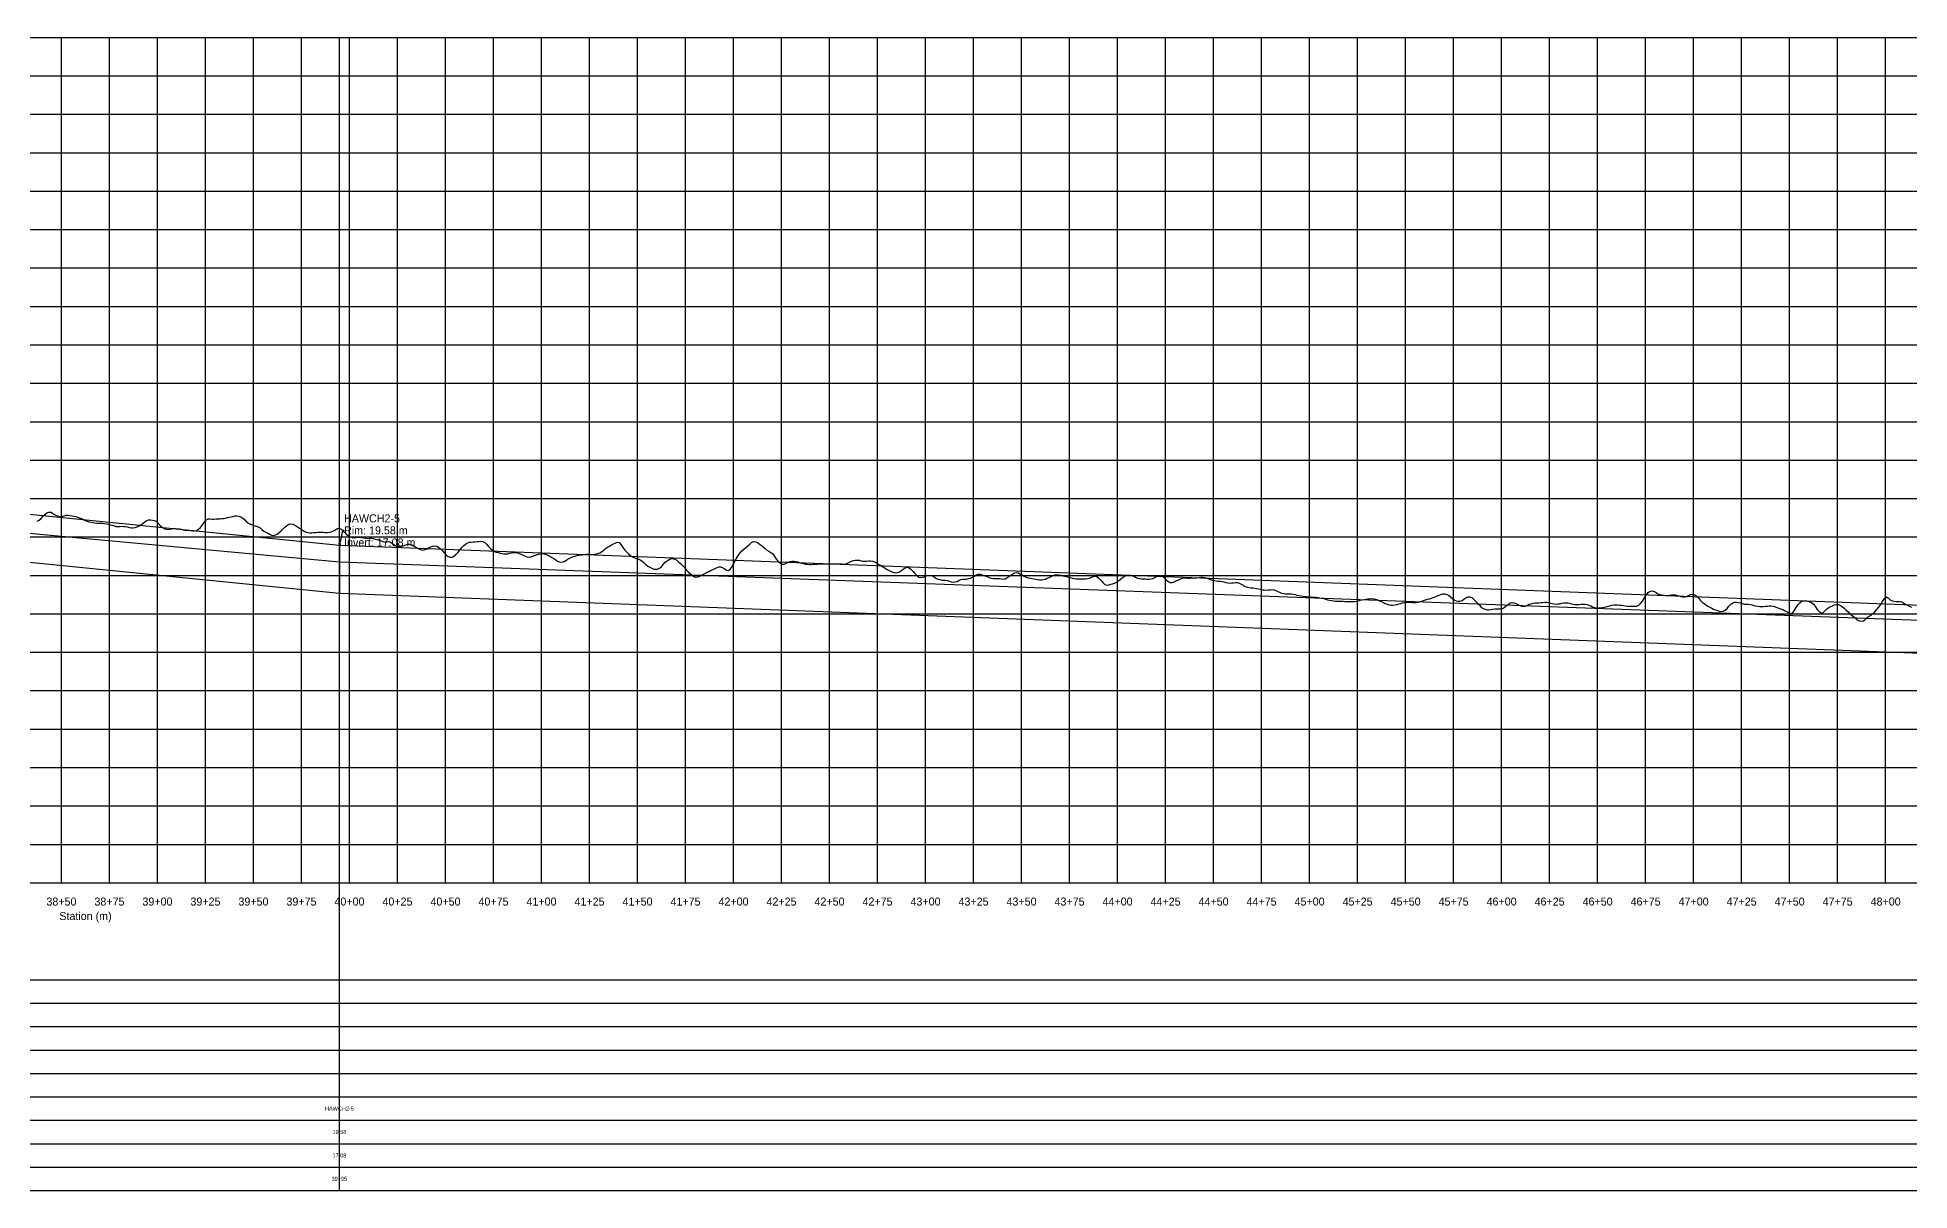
# Model space of a CAD drawing. Extents: x -64 to 7758, y -140 to 462.
# Drawn here: x 3837 to 4812, y -140 to 460 of the extents above; entities that cross this region are included whole.
import ezdxf
from ezdxf.enums import TextEntityAlignment as Align

# ---------------------------------------------------------------- set-up
doc = ezdxf.new("R2010")
doc.units = 0
for name, color, linetype in [('Annotation', 7, 'Continuous'), ('Annotation_Table', 254, 'Continuous'), ('Crown', 7, 'Continuous'), ('Grid', 254, 'Continuous'), ('Grid_Text', 7, 'Continuous'), ('Ground_Elevation', 3, 'Continuous'), ('Hydraulic_Grade', 5, 'Continuous'), ('Invert', 7, 'Continuous'), ('Structure', 7, 'Continuous')]:
    doc.layers.add(name, color=color, linetype=linetype)

msp = doc.modelspace()

# ---------------------------------------------------------------- linework, layer by layer
at = {"layer": 'Annotation', "color": 0}
msp.add_lwpolyline([(3994.74, 195.8), (3994.54, 196.78), (3995.33, 196.6)], close=True, dxfattribs=at)
msp.add_lwpolyline([(3997.18, 203.42), (3996.44, 203.42), (3994.74, 195.8)], dxfattribs=at)
at = {"layer": 'Annotation_Table', "color": 254}
for points in [[(3994.74, -140.21), (3994.74, 460)], [(-25, -30.48), (7724.95, -30.48)], [(-25, -42.67), (7724.95, -42.67)], [(-25, -54.86), (7724.95, -54.86)], [(-25, -67.06), (7724.95, -67.06)], [(-25, -79.25), (7724.95, -79.25)], [(-25, -91.44), (7724.95, -91.44)], [(-25, -103.63), (7724.95, -103.63)], [(-25, -115.82), (7724.95, -115.82)], [(-25, -128.02), (7724.95, -128.02)], [(-25, -140.21), (7724.95, -140.21)]]:
    msp.add_lwpolyline(points, dxfattribs=at)
at = {"layer": 'Crown', "color": 0}
for points in [[(3494.74, 245.73), (3994.74, 195.8)], [(3994.74, 195.8), (3994.74, 195.8)], [(3994.74, 195.8), (6040.41, 118.11)]]:
    msp.add_lwpolyline(points, dxfattribs=at)
at = {"layer": 'Grid', "color": 254}
for points in [[(-25, 460), (7725, 460)], [(3850, 20), (3850, 460)], [(3875, 20), (3875, 460)], [(3900, 20), (3900, 460)], [(3925, 20), (3925, 460)], [(3950, 20), (3950, 460)], [(3975, 20), (3975, 460)], [(4000, 20), (4000, 460)], [(4025, 20), (4025, 460)], [(4050, 20), (4050, 460)], [(4075, 20), (4075, 460)], [(4100, 20), (4100, 460)], [(4125, 20), (4125, 460)], [(4150, 20), (4150, 460)], [(4175, 20), (4175, 460)], [(4200, 20), (4200, 460)], [(4225, 20), (4225, 460)], [(4250, 20), (4250, 460)], [(4275, 20), (4275, 460)], [(4300, 20), (4300, 460)], [(4325, 20), (4325, 460)], [(4350, 20), (4350, 460)], [(4375, 20), (4375, 460)], [(4400, 20), (4400, 460)], [(4425, 20), (4425, 460)], [(4450, 20), (4450, 460)], [(4475, 20), (4475, 460)], [(4500, 20), (4500, 460)], [(4525, 20), (4525, 460)], [(4550, 20), (4550, 460)], [(4575, 20), (4575, 460)], [(4600, 20), (4600, 460)], [(4625, 20), (4625, 460)], [(4650, 20), (4650, 460)], [(4675, 20), (4675, 460)], [(4700, 20), (4700, 460)], [(4725, 20), (4725, 460)], [(4750, 20), (4750, 460)], [(4775, 20), (4775, 460)], [(4800, 20), (4800, 460)], [(-25, 440), (7725, 440)], [(-25, 420), (7725, 420)], [(-25, 400), (7725, 400)], [(-25, 380), (7725, 380)], [(-25, 360), (7725, 360)], [(-25, 340), (7725, 340)], [(-25, 320), (7725, 320)], [(-25, 300), (7725, 300)], [(-25, 280), (7725, 280)], [(-25, 260), (7725, 260)], [(-25, 240), (7725, 240)], [(-25, 220), (7725, 220)], [(-25, 200), (7725, 200)], [(-25, 180), (7725, 180)], [(-25, 160), (7725, 160)], [(-25, 140), (7725, 140)], [(-25, 120), (7725, 120)], [(-25, 100), (7725, 100)], [(-25, 80), (7725, 80)], [(-25, 60), (7725, 60)], [(-25, 40), (7725, 40)], [(-25, 20), (7725, 20)]]:
    msp.add_lwpolyline(points, dxfattribs=at)
at = {"layer": 'Ground_Elevation', "color": 3}
msp.add_lwpolyline([(3837.41, 208.29), (3838.41, 208.81), (3839.41, 209.6), (3840.41, 210.74), (3841.41, 211.76), (3842.41, 212.59), (3843.41, 212.97), (3844.41, 212.86), (3845.41, 212.42), (3846.41, 211.76), (3847.41, 211.12), (3848.41, 210.74), (3849.41, 210.56), (3850.41, 210.61), (3851.41, 210.95), (3852.41, 211.31), (3853.41, 211.31), (3854.41, 211.2), (3855.41, 211.02), (3856.41, 210.8), (3857.41, 210.57), (3858.41, 210.3), (3859.41, 209.98), (3860.41, 209.58), (3861.41, 209.08), (3862.41, 208.58), (3863.41, 208.2), (3864.41, 207.9), (3865.41, 207.69), (3866.41, 207.53), (3867.41, 207.31), (3868.41, 207.14), (3869.41, 207.1), (3870.41, 207.1), (3871.41, 207.1), (3872.41, 207.01), (3873.41, 206.88), (3874.41, 206.66), (3875.41, 206.36), (3876.41, 206.05), (3877.41, 205.74), (3878.41, 205.52), (3879.41, 205.42), (3880.41, 205.45), (3881.41, 205.53), (3882.41, 205.5), (3883.41, 205.39), (3884.41, 205.21), (3885.41, 204.95), (3886.41, 204.75), (3887.41, 204.74), (3888.41, 204.96), (3889.41, 205.33), (3890.41, 205.79), (3891.41, 206.33), (3892.41, 206.98), (3893.41, 207.81), (3894.41, 208.5), (3895.41, 208.86), (3896.41, 208.96), (3897.41, 208.82), (3898.41, 208.54), (3899.41, 207.97), (3900.41, 207.08), (3901.41, 205.97), (3902.41, 205.01), (3903.41, 204.38), (3904.41, 204.04), (3905.41, 203.95), (3906.41, 204.03), (3907.41, 204.24), (3908.41, 204.42), (3909.41, 204.44), (3910.41, 204.31), (3911.41, 204.16), (3912.41, 203.97), (3913.41, 203.72), (3914.41, 203.48), (3915.41, 203.48), (3916.41, 203.5), (3917.41, 203.38), (3918.41, 203.22), (3919.41, 203.22), (3920.41, 203.44), (3921.41, 203.98), (3922.41, 205), (3923.41, 206.28), (3924.41, 207.69), (3925.41, 208.84), (3926.41, 209.47), (3927.41, 209.49), (3928.41, 209.31), (3929.41, 209.3), (3930.41, 209.39), (3931.41, 209.4), (3932.41, 209.43), (3933.41, 209.53), (3934.41, 209.67), (3935.41, 209.85), (3936.41, 210.05), (3937.41, 210.26), (3938.41, 210.49), (3939.41, 210.71), (3940.41, 210.91), (3941.41, 210.99), (3942.41, 210.87), (3943.41, 210.48), (3944.41, 209.82), (3945.41, 208.94), (3946.41, 207.88), (3947.41, 207.14), (3948.41, 206.68), (3949.41, 206.26), (3950.41, 205.92), (3951.41, 205.59), (3952.41, 205.24), (3953.41, 204.7), (3954.41, 203.88), (3955.41, 203.05), (3956.41, 202.43), (3957.41, 201.93), (3958.41, 201.46), (3959.41, 200.96), (3960.41, 200.81), (3961.41, 201.07), (3962.41, 201.5), (3963.41, 202.3), (3964.41, 203.25), (3965.41, 204.23), (3966.41, 205.15), (3967.41, 205.91), (3968.41, 206.59), (3969.41, 206.82), (3970.41, 206.67), (3971.41, 206.25), (3972.41, 205.65), (3973.41, 204.98), (3974.41, 204.3), (3975.41, 203.64), (3976.41, 203.02), (3977.41, 202.53), (3978.41, 202.26), (3979.41, 202.19), (3980.41, 202.23), (3981.41, 202.28), (3982.41, 202.36), (3983.41, 202.47), (3984.41, 202.54), (3985.41, 202.53), (3986.41, 202.45), (3987.41, 202.37), (3988.41, 202.34), (3989.41, 202.41), (3990.41, 202.64), (3991.41, 203.03), (3992.41, 203.59), (3993.41, 204.22), (3994.41, 204.64), (3995.41, 204.16), (3996.41, 203.34), (3997.41, 202.44), (3998.41, 201.49), (3999.41, 200.65), (4000.41, 200.03), (4001.41, 199.64), (4002.41, 199.55), (4003.41, 199.68), (4004.41, 199.81), (4005.41, 199.84), (4006.41, 199.7), (4007.41, 199.56), (4008.41, 199.37), (4009.41, 199.28), (4010.41, 199.35), (4011.41, 199.41), (4012.41, 199.22), (4013.41, 198.91), (4014.41, 198.62), (4015.41, 198.38), (4016.41, 198.01), (4017.41, 197.61), (4018.41, 197.43), (4019.41, 197.52), (4020.41, 197.61), (4021.41, 197.28), (4022.41, 196.62), (4023.41, 195.87), (4024.41, 195.26), (4025.41, 194.99), (4026.41, 194.95), (4027.41, 195.16), (4028.41, 195.55), (4029.41, 195.96), (4030.41, 196.3), (4031.41, 196.29), (4032.41, 195.96), (4033.41, 195.42), (4034.41, 194.79), (4035.41, 194.16), (4036.41, 193.59), (4037.41, 193.21), (4038.41, 193.14), (4039.41, 193.39), (4040.41, 193.9), (4041.41, 194.43), (4042.41, 194.91), (4043.41, 195.25), (4044.41, 195.38), (4045.41, 195.27), (4046.41, 194.7), (4047.41, 193.81), (4048.41, 192.71), (4049.41, 191.49), (4050.41, 190.5), (4051.41, 189.8), (4052.41, 189.46), (4053.41, 189.46), (4054.41, 189.93), (4055.41, 190.85), (4056.41, 191.91), (4057.41, 193.12), (4058.41, 194.28), (4059.41, 195.36), (4060.41, 196.27), (4061.41, 196.87), (4062.41, 197.21), (4063.41, 197.36), (4064.41, 197.41), (4065.41, 197.48), (4066.41, 197.59), (4067.41, 197.72), (4068.41, 197.81), (4069.41, 197.67), (4070.41, 197.17), (4071.41, 196.28), (4072.41, 195.1), (4073.41, 193.97), (4074.41, 193.05), (4075.41, 192.37), (4076.41, 192.06), (4077.41, 191.83), (4078.41, 191.62), (4079.41, 191.4), (4080.41, 191.22), (4081.41, 191.13), (4082.41, 191.23), (4083.41, 191.49), (4084.41, 191.78), (4085.41, 191.95), (4086.41, 191.94), (4087.41, 191.73), (4088.41, 191.39), (4089.41, 190.98), (4090.41, 190.5), (4091.41, 189.98), (4092.41, 189.57), (4093.41, 189.47), (4094.41, 189.6), (4095.41, 189.92), (4096.41, 190.36), (4097.41, 190.75), (4098.41, 191.08), (4099.41, 191.27), (4100.41, 191.31), (4101.41, 191.23), (4102.41, 190.94), (4103.41, 190.52), (4104.41, 189.99), (4105.41, 189.34), (4106.41, 188.73), (4107.41, 188.02), (4108.41, 187.45), (4109.41, 187.06), (4110.41, 186.95), (4111.41, 187.12), (4112.41, 187.52), (4113.41, 188.18), (4114.41, 188.83), (4115.41, 189.38), (4116.41, 189.75), (4117.41, 190.06), (4118.41, 190.32), (4119.41, 190.51), (4120.41, 190.64), (4121.41, 190.72), (4122.41, 190.87), (4123.41, 190.99), (4124.41, 191.06), (4125.41, 191), (4126.41, 190.92), (4127.41, 190.98), (4128.41, 191.18), (4129.41, 191.45), (4130.41, 191.78), (4131.41, 192.36), (4132.41, 193.12), (4133.41, 193.94), (4134.41, 194.68), (4135.41, 195.27), (4136.41, 195.87), (4137.41, 196.44), (4138.41, 196.83), (4139.41, 197.25), (4140.41, 197.05), (4141.41, 195.85), (4142.41, 194.47), (4143.41, 193.2), (4144.41, 192.09), (4145.41, 191.1), (4146.41, 190.28), (4147.41, 189.63), (4148.41, 189.17), (4149.41, 188.86), (4150.41, 188.57), (4151.41, 188.14), (4152.41, 187.43), (4153.41, 186.58), (4154.41, 185.65), (4155.41, 184.87), (4156.41, 184.2), (4157.41, 183.67), (4158.41, 183.31), (4159.41, 183.22), (4160.41, 183.29), (4161.41, 183.76), (4162.41, 184.38), (4163.41, 185.69), (4164.41, 186.82), (4165.41, 187.64), (4166.41, 188.35), (4167.41, 188.73), (4168.41, 188.73), (4169.41, 188.43), (4170.41, 187.87), (4171.41, 187.12), (4172.41, 186.2), (4173.41, 185.17), (4174.41, 184.07), (4175.41, 182.95), (4176.41, 181.89), (4177.41, 180.91), (4178.41, 180.1), (4179.41, 179.49), (4180.41, 179.14), (4181.41, 179.25), (4182.41, 179.65), (4183.41, 180.14), (4184.41, 180.61), (4185.41, 181.08), (4186.41, 181.63), (4187.41, 182.2), (4188.41, 182.65), (4189.41, 183.03), (4190.41, 183.5), (4191.41, 184.07), (4192.41, 184.48), (4193.41, 184.43), (4194.41, 183.97), (4195.41, 183.46), (4196.41, 182.76), (4197.41, 182.53), (4198.41, 183.39), (4199.41, 184.81), (4200.41, 186.66), (4201.41, 188.57), (4202.41, 190.31), (4203.41, 191.7), (4204.41, 192.74), (4205.41, 193.7), (4206.41, 194.58), (4207.41, 195.4), (4208.41, 196.26), (4209.41, 197.19), (4210.41, 197.61), (4211.41, 197.47), (4212.41, 197.04), (4213.41, 196.34), (4214.41, 195.66), (4215.41, 194.82), (4216.41, 193.92), (4217.41, 193.14), (4218.41, 192.54), (4219.41, 191.96), (4220.41, 191.17), (4221.41, 189.85), (4222.41, 188.29), (4223.41, 187.12), (4224.41, 186.28), (4225.41, 185.85), (4226.41, 185.89), (4227.41, 186.37), (4228.41, 186.86), (4229.41, 187.14), (4230.41, 187.32), (4231.41, 187.36), (4232.41, 187.26), (4233.41, 187.02), (4234.41, 186.71), (4235.41, 186.4), (4236.41, 186.12), (4237.41, 185.91), (4238.41, 185.76), (4239.41, 185.7), (4240.41, 185.71), (4241.41, 185.75), (4242.41, 185.82), (4243.41, 185.9), (4244.41, 185.98), (4245.41, 186.03), (4246.41, 186.07), (4247.41, 186.09), (4248.41, 186.09), (4249.41, 186.07), (4250.41, 186.04), (4251.41, 186.01), (4252.41, 185.98), (4253.41, 186), (4254.41, 186.04), (4255.41, 186.08), (4256.41, 185.97), (4257.41, 185.87), (4258.41, 185.99), (4259.41, 186.38), (4260.41, 186.82), (4261.41, 187.34), (4262.41, 187.71), (4263.41, 187.95), (4264.41, 187.92), (4265.41, 187.84), (4266.41, 187.64), (4267.41, 187.42), (4268.41, 187.37), (4269.41, 187.46), (4270.41, 187.57), (4271.41, 187.57), (4272.41, 187.36), (4273.41, 186.98), (4274.41, 186.51), (4275.41, 185.9), (4276.41, 185.24), (4277.41, 184.61), (4278.41, 184.02), (4279.41, 183.42), (4280.41, 182.86), (4281.41, 182.34), (4282.41, 181.86), (4283.41, 181.53), (4284.41, 181.34), (4285.41, 181.42), (4286.41, 181.81), (4287.41, 182.46), (4288.41, 183.2), (4289.41, 183.89), (4290.41, 184.2), (4291.41, 184), (4292.41, 183.28), (4293.41, 182.21), (4294.41, 181.05), (4295.41, 179.97), (4296.41, 179.15), (4297.41, 178.86), (4298.41, 179.05), (4299.41, 179.32), (4300.41, 179.7), (4301.41, 179.91), (4302.41, 179.97), (4303.41, 179.75), (4304.41, 179.23), (4305.41, 178.62), (4306.41, 178.07), (4307.41, 177.77), (4308.41, 177.56), (4309.41, 177.54), (4310.41, 177.49), (4311.41, 177.34), (4312.41, 176.99), (4313.41, 176.7), (4314.41, 176.48), (4315.41, 176.61), (4316.41, 176.89), (4317.41, 177.36), (4318.41, 177.8), (4319.41, 177.99), (4320.41, 178.05), (4321.41, 178.09), (4322.41, 178.29), (4323.41, 178.61), (4324.41, 179.05), (4325.41, 179.6), (4326.41, 180.2), (4327.41, 180.62), (4328.41, 180.61), (4329.41, 180.37), (4330.41, 179.99), (4331.41, 179.62), (4332.41, 179.2), (4333.41, 178.8), (4334.41, 178.53), (4335.41, 178.35), (4336.41, 178.33), (4337.41, 178.34), (4338.41, 178.29), (4339.41, 178.13), (4340.41, 178.06), (4341.41, 178.25), (4342.41, 178.76), (4343.41, 179.35), (4344.41, 180.01), (4345.41, 180.72), (4346.41, 181.28), (4347.41, 181.49), (4348.41, 181.25), (4349.41, 180.69), (4350.41, 180.03), (4351.41, 179.53), (4352.41, 179.1), (4353.41, 178.8), (4354.41, 178.58), (4355.41, 178.38), (4356.41, 178.19), (4357.41, 177.99), (4358.41, 177.79), (4359.41, 177.64), (4360.41, 177.63), (4361.41, 177.8), (4362.41, 178.08), (4363.41, 178.49), (4364.41, 178.93), (4365.41, 179.44), (4366.41, 179.95), (4367.41, 180.29), (4368.41, 180.4), (4369.41, 180.34), (4370.41, 180.11), (4371.41, 179.83), (4372.41, 179.58), (4373.41, 179.35), (4374.41, 179.14), (4375.41, 178.87), (4376.41, 178.59), (4377.41, 178.37), (4378.41, 178.23), (4379.41, 178.19), (4380.41, 178.19), (4381.41, 178.16), (4382.41, 178.15), (4383.41, 178.21), (4384.41, 178.34), (4385.41, 178.63), (4386.41, 179.08), (4387.41, 179.48), (4388.41, 179.67), (4389.41, 179.3), (4390.41, 178.39), (4391.41, 177.34), (4392.41, 176.23), (4393.41, 175.3), (4394.41, 174.91), (4395.41, 175.13), (4396.41, 175.38), (4397.41, 175.64), (4398.41, 176.01), (4399.41, 176.55), (4400.41, 177.21), (4401.41, 177.94), (4402.41, 178.68), (4403.41, 179.36), (4404.41, 179.9), (4405.41, 180.19), (4406.41, 180.19), (4407.41, 179.95), (4408.41, 179.59), (4409.41, 179.11), (4410.41, 178.54), (4411.41, 178.32), (4412.41, 178.2), (4413.41, 178.21), (4414.41, 178.16), (4415.41, 178.1), (4416.41, 178.06), (4417.41, 178.16), (4418.41, 178.41), (4419.41, 178.93), (4420.41, 179.51), (4421.41, 179.91), (4422.41, 179.99), (4423.41, 179.57), (4424.41, 178.61), (4425.41, 177.58), (4426.41, 176.78), (4427.41, 176.33), (4428.41, 176.33), (4429.41, 176.58), (4430.41, 177.09), (4431.41, 177.59), (4432.41, 178.03), (4433.41, 178.46), (4434.41, 178.67), (4435.41, 178.68), (4436.41, 178.61), (4437.41, 178.59), (4438.41, 178.67), (4439.41, 178.72), (4440.41, 178.76), (4441.41, 178.75), (4442.41, 178.88), (4443.41, 179.06), (4444.41, 179.09), (4445.41, 178.9), (4446.41, 178.54), (4447.41, 178.19), (4448.41, 177.83), (4449.41, 177.54), (4450.41, 177.31), (4451.41, 177.15), (4452.41, 177.07), (4453.41, 177.02), (4454.41, 176.88), (4455.41, 176.62), (4456.41, 176.33), (4457.41, 176.09), (4458.41, 176.01), (4459.41, 176.06), (4460.41, 176.19), (4461.41, 176.32), (4462.41, 176.24), (4463.41, 175.95), (4464.41, 175.48), (4465.41, 174.86), (4466.41, 174.28), (4467.41, 173.87), (4468.41, 173.65), (4469.41, 173.57), (4470.41, 173.5), (4471.41, 173.41), (4472.41, 173.25), (4473.41, 173.01), (4474.41, 172.74), (4475.41, 172.53), (4476.41, 172.41), (4477.41, 172.38), (4478.41, 172.44), (4479.41, 172.56), (4480.41, 172.58), (4481.41, 172.43), (4482.41, 172.09), (4483.41, 171.66), (4484.41, 171.21), (4485.41, 170.8), (4486.41, 170.54), (4487.41, 170.39), (4488.41, 170.43), (4489.41, 170.43), (4490.41, 170.43), (4491.41, 170.3), (4492.41, 170.05), (4493.41, 169.77), (4494.41, 169.53), (4495.41, 169.33), (4496.41, 169.18), (4497.41, 169.03), (4498.41, 168.96), (4499.41, 168.9), (4500.41, 168.8), (4501.41, 168.71), (4502.41, 168.64), (4503.41, 168.6), (4504.41, 168.52), (4505.41, 168.38), (4506.41, 168.17), (4507.41, 167.88), (4508.41, 167.61), (4509.41, 167.32), (4510.41, 167.08), (4511.41, 166.86), (4512.41, 166.7), (4513.41, 166.57), (4514.41, 166.53), (4515.41, 166.52), (4516.41, 166.53), (4517.41, 166.51), (4518.41, 166.48), (4519.41, 166.47), (4520.41, 166.45), (4521.41, 166.4), (4522.41, 166.36), (4523.41, 166.41), (4524.41, 166.57), (4525.41, 166.79), (4526.41, 167.03), (4527.41, 167.27), (4528.41, 167.43), (4529.41, 167.6), (4530.41, 167.75), (4531.41, 167.87), (4532.41, 167.95), (4533.41, 167.87), (4534.41, 167.62), (4535.41, 167.27), (4536.41, 166.81), (4537.41, 166.33), (4538.41, 165.84), (4539.41, 165.35), (4540.41, 164.93), (4541.41, 164.63), (4542.41, 164.5), (4543.41, 164.54), (4544.41, 164.65), (4545.41, 164.84), (4546.41, 165.12), (4547.41, 165.41), (4548.41, 165.68), (4549.41, 165.93), (4550.41, 166.09), (4551.41, 166.12), (4552.41, 166.05), (4553.41, 165.92), (4554.41, 165.86), (4555.41, 165.89), (4556.41, 166.04), (4557.41, 166.25), (4558.41, 166.58), (4559.41, 166.91), (4560.41, 167.25), (4561.41, 167.54), (4562.41, 167.86), (4563.41, 168.21), (4564.41, 168.56), (4565.41, 168.88), (4566.41, 169.27), (4567.41, 169.71), (4568.41, 170.11), (4569.41, 170.36), (4570.41, 170.34), (4571.41, 170.08), (4572.41, 169.62), (4573.41, 168.9), (4574.41, 168.04), (4575.41, 167.18), (4576.41, 166.69), (4577.41, 166.52), (4578.41, 166.6), (4579.41, 167), (4580.41, 167.63), (4581.41, 168.28), (4582.41, 168.75), (4583.41, 168.82), (4584.41, 168.4), (4585.41, 167.61), (4586.41, 166.6), (4587.41, 165.58), (4588.41, 164.47), (4589.41, 163.45), (4590.41, 162.78), (4591.41, 162.36), (4592.41, 162.14), (4593.41, 162.02), (4594.41, 162.21), (4595.41, 162.42), (4596.41, 162.56), (4597.41, 162.61), (4598.41, 162.55), (4599.41, 162.6), (4600.41, 162.77), (4601.41, 163.24), (4602.41, 164.09), (4603.41, 164.92), (4604.41, 165.65), (4605.41, 165.94), (4606.41, 165.77), (4607.41, 165.4), (4608.41, 164.84), (4609.41, 164.32), (4610.41, 163.92), (4611.41, 163.77), (4612.41, 164.02), (4613.41, 164.46), (4614.41, 164.93), (4615.41, 165.24), (4616.41, 165.48), (4617.41, 165.64), (4618.41, 165.71), (4619.41, 165.76), (4620.41, 165.84), (4621.41, 165.93), (4622.41, 165.98), (4623.41, 165.97), (4624.41, 165.81), (4625.41, 165.57), (4626.41, 165.33), (4627.41, 165.18), (4628.41, 165.04), (4629.41, 165.11), (4630.41, 165.25), (4631.41, 165.46), (4632.41, 165.68), (4633.41, 165.78), (4634.41, 165.76), (4635.41, 165.53), (4636.41, 165.25), (4637.41, 165), (4638.41, 164.86), (4639.41, 164.85), (4640.41, 164.91), (4641.41, 165.02), (4642.41, 165.1), (4643.41, 165.04), (4644.41, 164.85), (4645.41, 164.49), (4646.41, 164.07), (4647.41, 163.64), (4648.41, 163.27), (4649.41, 163.06), (4650.41, 163.03), (4651.41, 163.15), (4652.41, 163.32), (4653.41, 163.49), (4654.41, 163.69), (4655.41, 163.95), (4656.41, 164.2), (4657.41, 164.43), (4658.41, 164.6), (4659.41, 164.67), (4660.41, 164.67), (4661.41, 164.58), (4662.41, 164.45), (4663.41, 164.31), (4664.41, 164.19), (4665.41, 164.06), (4666.41, 163.96), (4667.41, 163.92), (4668.41, 163.93), (4669.41, 163.96), (4670.41, 164.06), (4671.41, 164.45), (4672.41, 165.3), (4673.41, 166.66), (4674.41, 168.37), (4675.41, 169.95), (4676.41, 171.15), (4677.41, 171.76), (4678.41, 171.92), (4679.41, 171.61), (4680.41, 171.07), (4681.41, 170.47), (4682.41, 170.01), (4683.41, 169.75), (4684.41, 169.65), (4685.41, 169.6), (4686.41, 169.58), (4687.41, 169.65), (4688.41, 169.82), (4689.41, 169.95), (4690.41, 169.83), (4691.41, 169.59), (4692.41, 169.31), (4693.41, 169.06), (4694.41, 168.86), (4695.41, 168.81), (4696.41, 169.05), (4697.41, 169.59), (4698.41, 170.05), (4699.41, 170.15), (4700.41, 169.97), (4701.41, 169.41), (4702.41, 168.44), (4703.41, 167.17), (4704.41, 166.08), (4705.41, 165.29), (4706.41, 164.62), (4707.41, 163.99), (4708.41, 163.42), (4709.41, 162.88), (4710.41, 162.46), (4711.41, 162.08), (4712.41, 161.72), (4713.41, 161.42), (4714.41, 161.28), (4715.41, 161.37), (4716.41, 161.88), (4717.41, 162.76), (4718.41, 163.96), (4719.41, 165), (4720.41, 165.72), (4721.41, 166.09), (4722.41, 166.1), (4723.41, 165.91), (4724.41, 165.65), (4725.41, 165.33), (4726.41, 165.09), (4727.41, 165.03), (4728.41, 164.99), (4729.41, 164.89), (4730.41, 164.65), (4731.41, 164.36), (4732.41, 164.08), (4733.41, 163.92), (4734.41, 163.83), (4735.41, 163.78), (4736.41, 163.79), (4737.41, 163.89), (4738.41, 164.06), (4739.41, 164.18), (4740.41, 164.18), (4741.41, 163.99), (4742.41, 163.66), (4743.41, 163.3), (4744.41, 162.93), (4745.41, 162.57), (4746.41, 162.19), (4747.41, 161.75), (4748.41, 161.27), (4749.41, 160.75), (4750.41, 160.18), (4751.41, 160.26), (4752.41, 161.51), (4753.41, 163.21), (4754.41, 164.91), (4755.41, 165.94), (4756.41, 166.56), (4757.41, 166.82), (4758.41, 166.77), (4759.41, 166.54), (4760.41, 166.3), (4761.41, 165.88), (4762.41, 165), (4763.41, 163.65), (4764.41, 162.3), (4765.41, 161.21), (4766.41, 160.56), (4767.41, 160.61), (4768.41, 161.53), (4769.41, 162.57), (4770.41, 163.32), (4771.41, 163.79), (4772.41, 164.17), (4773.41, 164.66), (4774.41, 164.89), (4775.41, 164.77), (4776.41, 164.36), (4777.41, 163.75), (4778.41, 162.87), (4779.41, 161.9), (4780.41, 160.95), (4781.41, 160.06), (4782.41, 159.25), (4783.41, 158.42), (4784.41, 157.52), (4785.41, 156.76), (4786.41, 156.27), (4787.41, 156.16), (4788.41, 156.38), (4789.41, 157.03), (4790.41, 158.04), (4791.41, 158.71), (4792.41, 159.33), (4793.41, 160.15), (4794.41, 161.11), (4795.41, 162.2), (4796.41, 163.45), (4797.41, 164.9), (4798.41, 166.48), (4799.41, 167.96), (4800.41, 168.9), (4801.41, 168.11), (4802.41, 167.33), (4803.41, 166.82), (4804.41, 166.53), (4805.41, 166.43), (4806.41, 166.47), (4807.41, 166.43), (4808.41, 166.15), (4809.41, 165.62), (4810.41, 165), (4811.41, 164.47), (4812.41, 163.96), (4813.41, 163.48)], dxfattribs=at)
at = {"layer": 'Hydraulic_Grade', "color": 5}
for points in [[(3494.74, 233.13), (3994.74, 187.08)], [(3994.74, 187.08), (3994.74, 187.08)], [(3994.74, 187.08), (6040.41, 111.62)]]:
    msp.add_lwpolyline(points, dxfattribs=at)
at = {"layer": 'Invert', "color": 0}
for points in [[(3494.74, 220.73), (3994.74, 170.8)], [(3994.74, 170.8), (3994.74, 170.8)], [(3994.74, 170.8), (6040.41, 93.11)]]:
    msp.add_lwpolyline(points, dxfattribs=at)
at = {"layer": 'Structure', "color": 0}
msp.add_lwpolyline([(3994.74, 195.8), (3994.74, 170.8)], dxfattribs=at)
msp.add_lwpolyline([(3994.74, 195.8), (3994.74, 170.8)], dxfattribs=at)

# ---------------------------------------------------------------- texts
at = {"layer": 'Annotation', "color": 0}
for s, height, p in [('HAWCH2-5', 4.167, (3997.18, 209.67)), ('Rim: 19.58 m', 4.1667, (3997.18, 203.42)), ('Invert: 17.08 m', 4.1667, (3997.18, 197.17))]:
    msp.add_text(s, height=height, dxfattribs=at).set_placement(p, align=Align.MIDDLE_LEFT)
at = {"layer": 'Annotation_Table', "color": 0}
for s, p in [('HAWCH2-5', (3994.74, -97.54)), ('19.58', (3994.74, -109.73)), ('17.08', (3994.74, -121.92)), ('39+95', (3994.74, -134.11))]:
    msp.add_text(s, height=2.083, dxfattribs=at).set_placement(p, align=Align.MIDDLE_CENTER)
at = {"layer": 'Grid_Text', "color": 0}
for s, height, p in [('38+50', 4.167, (3850, 12.3)), ('38+75', 4.167, (3875, 12.3)), ('39+00', 4.167, (3900, 12.3)), ('39+25', 4.167, (3925, 12.3)), ('39+50', 4.167, (3950, 12.3)), ('39+75', 4.167, (3975, 12.3)), ('40+00', 4.167, (4000, 12.3)), ('40+25', 4.167, (4025, 12.3)), ('40+50', 4.167, (4050, 12.3)), ('40+75', 4.167, (4075, 12.3)), ('41+00', 4.167, (4100, 12.3)), ('41+25', 4.167, (4125, 12.3)), ('41+50', 4.167, (4150, 12.3)), ('41+75', 4.167, (4175, 12.3)), ('42+00', 4.167, (4200, 12.3)), ('42+25', 4.167, (4225, 12.3)), ('42+50', 4.167, (4250, 12.3)), ('42+75', 4.167, (4275, 12.3)), ('43+00', 4.167, (4300, 12.3)), ('43+25', 4.167, (4325, 12.3)), ('43+50', 4.167, (4350, 12.3)), ('43+75', 4.167, (4375, 12.3)), ('44+00', 4.167, (4400, 12.3)), ('44+25', 4.167, (4425, 12.3)), ('44+50', 4.167, (4450, 12.3)), ('44+75', 4.167, (4475, 12.3)), ('45+00', 4.167, (4500, 12.3)), ('45+25', 4.167, (4525, 12.3)), ('45+50', 4.167, (4550, 12.3)), ('45+75', 4.167, (4575, 12.3)), ('46+00', 4.167, (4600, 12.3)), ('46+25', 4.167, (4625, 12.3)), ('46+50', 4.167, (4650, 12.3)), ('46+75', 4.167, (4675, 12.3)), ('47+00', 4.167, (4700, 12.3)), ('47+25', 4.167, (4725, 12.3)), ('47+50', 4.167, (4750, 12.3)), ('47+75', 4.167, (4775, 12.3)), ('48+00', 4.167, (4800, 12.3)), ('Station (m)', 4.1667, (3862.5, 4.76))]:
    msp.add_text(s, height=height, dxfattribs=at).set_placement(p, align=Align.TOP_CENTER)

doc.saveas('drawing.dxf')
